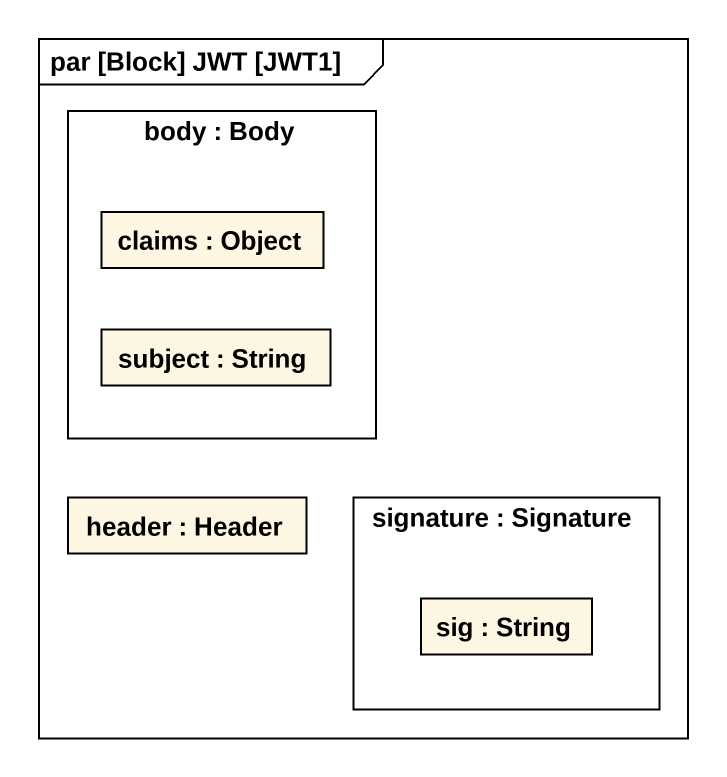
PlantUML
@startuml
mainframe par [Block] JWT [JWT1]
rectangle "body : Body" as body {
  rectangle "claims : Object" as claims
  rectangle "subject : String" as subject
}
rectangle "header : Header" as header_
rectangle "signature : Signature" as signature {
  rectangle "sig : String" as sig
}
@enduml
